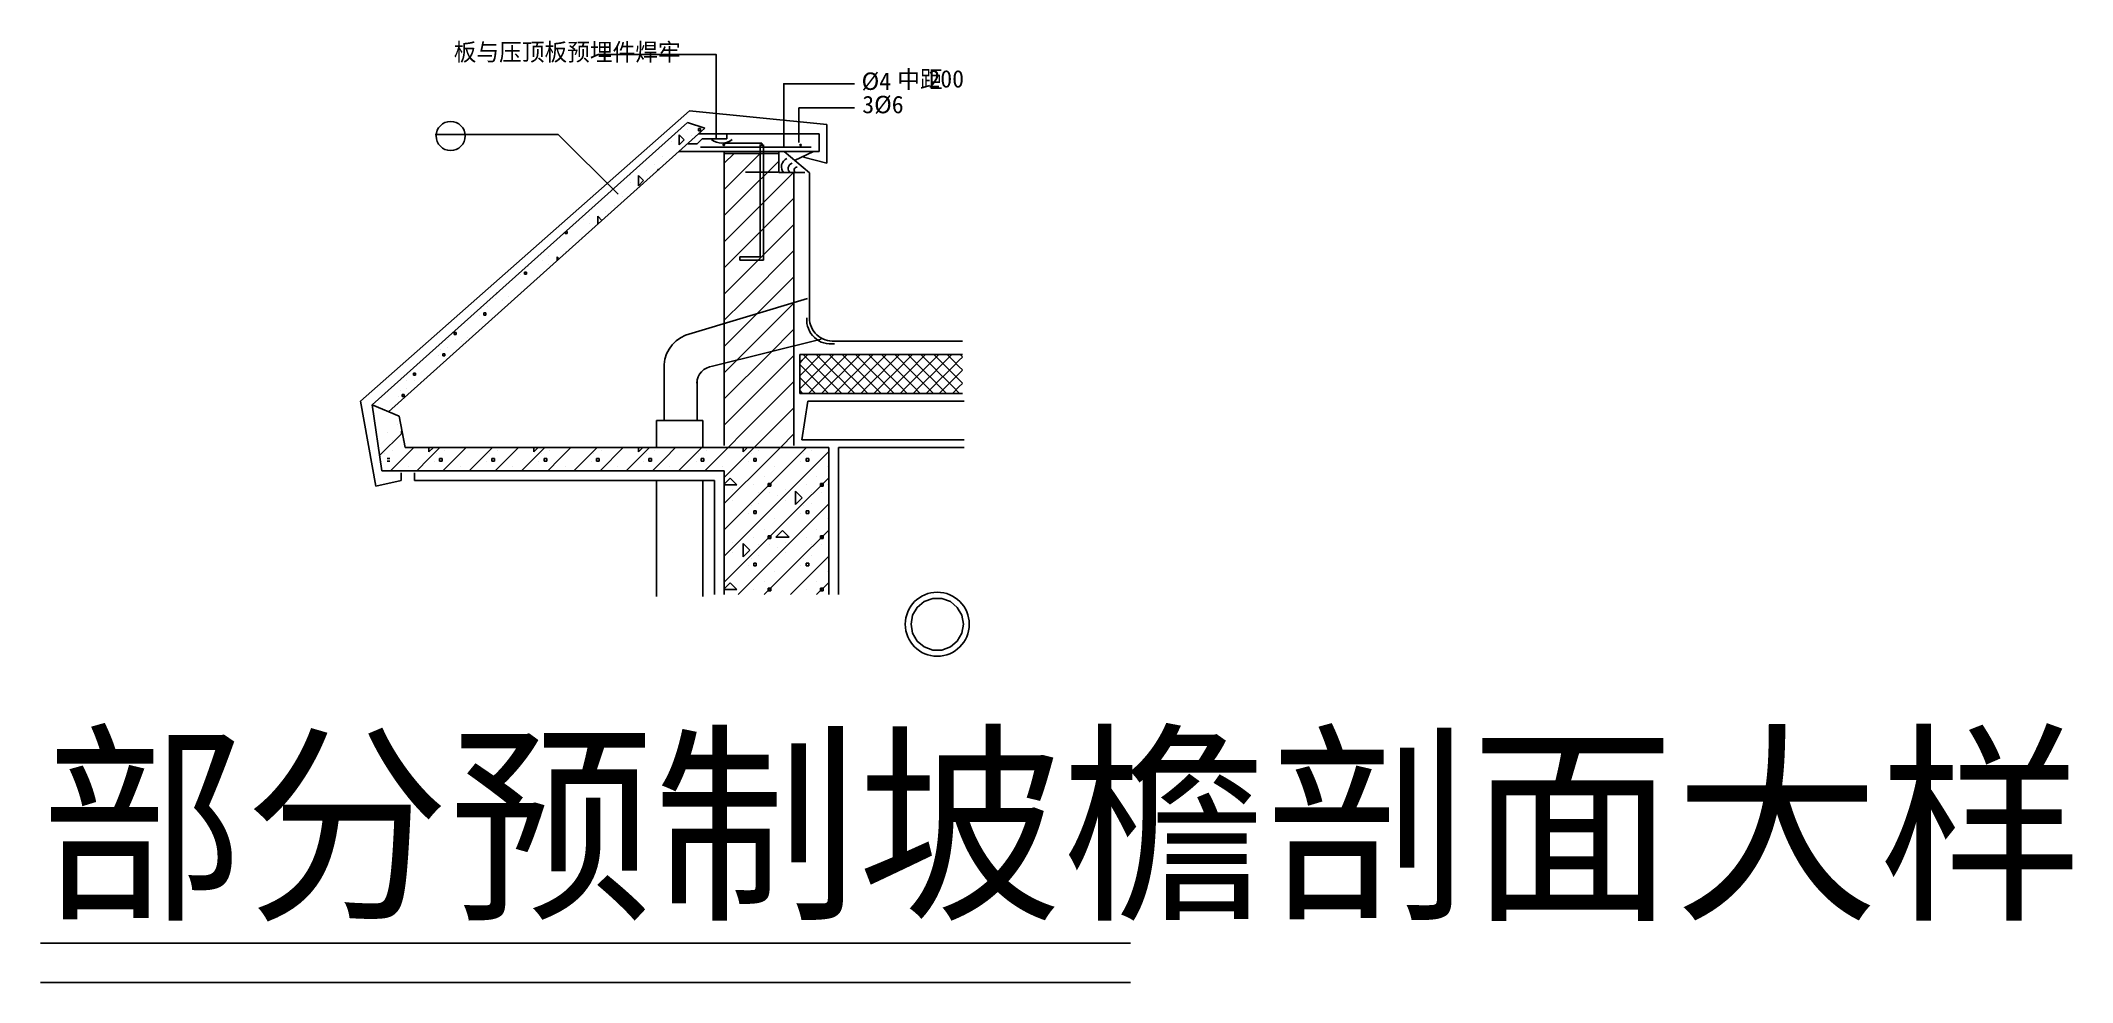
# Model space of a CAD drawing. Header units: metres. Extents: x 9644 to 16627, y 7068 to 10304.
import ezdxf

# ---------------------------------------------------------------- set-up
doc = ezdxf.new("R2010")
doc.units = ezdxf.units.M
doc.layers.add('PUB_DIM', color=3, linetype='Continuous')
doc.layers.add('PUB_TEXT', color=7, linetype='Continuous')

# ---------------------------------------------------------------- blocks, each defined once
blk = doc.blocks.new('M_N10')
for p, q in [((-1256.54, 664.98), (-125.73, 1662.44)), ((-125.73, 1662.44), (346.54, 1615.89)), ((346.54, 1615.89), (346.54, 1482.9)), ((-131.59, 1549.51), (-98.77, 1549.51)), ((-98.77, 1549.51), (-82.36, 1565.92)), ((319.93, 1582.8), (-94.61, 1582.8)), ((-88.25, 1536.96), (292.6, 1536.96)), ((-82.36, 1565.92), (3.32, 1565.92)), ((123.5, 1550.67), (-7.51, 1550.67)), ((3.32, 1565.92), (3.32, 1582.34)), ((117.29, 1160.85), (117.29, 1546.97)), ((128.6, 1545.09), (128.6, 1149.55)), ((319.93, 1582.8), (319.93, 1522.8)), ((319.93, 1522.8), (-161.57, 1522.8)), ((-6.03, 1516.3), (181.07, 1516.3)), ((181.07, 1522.8), (181.07, 1450.69)), ((200.2, 1522.8), (286.68, 1449.65)), ((300.3, 1522.47), (235.8, 1491.61)), ((346.54, 1482.9), (266.72, 1502.85)), ((67.32, 1451.45), (179.46, 1451.45)), ((232.15, 1450.69), (271.3, 1450.69)), ((286.68, 1449.65), (286.68, 950.92)), ((47.6, 1160.85), (117.29, 1160.85)), ((47.6, 1149.55), (47.6, 1160.85)), ((128.6, 1149.55), (47.6, 1149.55)), ((279.89, 1017.34), (-139.07, 890.99)), ((326.44, 877.69), (-45.97, 784.59)), ((373.15, 871.12), (812.17, 871.12)), ((-212.22, 598.39), (-212.22, 771.29)), ((253.42, 824.57), (812.17, 824.57)), ((253.42, 691.58), (253.42, 824.57)), ((253.42, 691.58), (253.42, 824.57)), ((-99.17, 598.39), (-99.17, 734.23)), ((-1203.32, 372.39), (-1256.54, 664.98)), ((812.17, 691.58), (253.42, 691.58)), ((-238.82, 598.39), (-238.82, 505.29)), ((-79.22, 598.39), (-238.82, 598.39)), ((-79.22, 505.29), (-79.22, 598.39)), ((-6.03, 505.46), (240.02, 505.46)), ((386.45, 505.38), (386.45, 0)), ((386.45, 505.38), (818.82, 505.38)), ((-1116.85, 392.34), (-1203.32, 372.39)), ((-1116.85, 418.94), (-1116.85, 392.34)), ((-1070.29, 392.34), (-1070.29, 418.94)), ((-39.26, 392.34), (-1070.29, 392.34)), ((-238.82, 392.34), (-238.82, -6.77)), ((-79.22, 392.34), (-79.22, -6.77)), ((-39.26, 0), (-39.26, 392.34))]:
    blk.add_line(p, q)
at = {"color": 0}
for p, q in [((-188.87, 1555.67), (-188.87, 1555.67)), ((-160.87, 1580.17), (-143.3, 1562.6)), ((-160.87, 1545.17), (-160.87, 1580.17)), ((-160.87, 1545.17), (-143.3, 1562.74)), ((-132.87, 1597.67), (-132.87, 1597.67)), ((-118.87, 1576.67), (-118.87, 1576.67)), ((-94.37, 1601.17), (-87.37, 1601.17)), ((-94.37, 1594.17), (-94.37, 1601.17)), ((-94.37, 1594.17), (-87.37, 1594.17)), ((-87.37, 1594.17), (-87.37, 1601.17)), ((-244.87, 1478.67), (-244.87, 1478.67)), ((-216.87, 1506.67), (-216.87, 1506.67)), ((-6, 1392.54), (117.75, 1516.3)), ((-6, 1482.54), (27.75, 1516.3)), ((59.13, 1367.67), (181.07, 1489.62)), ((-328.87, 1443.67), (-328.87, 1443.67)), ((-328.87, 1415.67), (-328.87, 1415.67)), ((-300.87, 1440.17), (-283.3, 1422.6)), ((-300.87, 1405.17), (-300.87, 1440.17)), ((-300.87, 1405.17), (-283.3, 1422.74)), ((-272.87, 1457.67), (-272.87, 1457.67)), ((-258.87, 1436.67), (-258.87, 1436.67)), ((-234.37, 1461.17), (-230.35, 1461.17)), ((-234.37, 1457.56), (-234.37, 1461.17)), ((59.13, 1277.67), (232.15, 1450.69)), ((-384.87, 1338.67), (-384.87, 1338.67)), ((-356.87, 1366.67), (-356.87, 1366.67)), ((-6, 1302.54), (59.13, 1367.67)), ((59.13, 1367.67), (59.13, 1367.67)), ((59.13, 1187.67), (233.46, 1362)), ((-489.87, 1289.67), (-489.87, 1289.67)), ((-468.87, 1303.67), (-468.87, 1303.67)), ((-468.87, 1275.67), (-468.87, 1275.67)), ((-440.87, 1300.17), (-426.29, 1285.59)), ((-440.87, 1272.52), (-440.87, 1300.17)), ((-412.87, 1317.67), (-412.87, 1317.67)), ((-6, 1212.54), (59.13, 1277.67)), ((59.13, 1277.67), (59.13, 1277.67)), ((149.13, 1187.67), (233.46, 1272)), ((-552.87, 1240.67), (-552.87, 1246.02)), ((-552.87, 1240.67), (-545.87, 1240.67)), ((-551.04, 1247.67), (-545.87, 1247.67)), ((-545.87, 1240.67), (-545.87, 1247.67)), ((-524.87, 1198.67), (-524.87, 1198.67)), ((-496.87, 1226.67), (-496.87, 1226.67)), ((-6, 1032.54), (149.13, 1187.67)), ((-6, 1122.54), (59.13, 1187.67)), ((59.13, 1187.67), (59.13, 1187.67)), ((149.13, 1187.67), (149.13, 1187.67)), ((-678.87, 1128.67), (-678.87, 1128.67)), ((-650.87, 1156.67), (-650.87, 1156.67)), ((-629.87, 1149.67), (-629.87, 1149.67)), ((-608.87, 1163.67), (-608.87, 1163.67)), ((-608.87, 1135.67), (-608.87, 1135.67)), ((-580.87, 1160.17), (-573.97, 1153.26)), ((-580.87, 1147.07), (-580.87, 1160.17)), ((-552.87, 1177.67), (-552.87, 1177.67)), ((59.13, 1007.67), (233.46, 1182)), ((-706.87, 1100.67), (-706.87, 1100.67)), ((-692.87, 1100.67), (-692.87, 1107.67)), ((-692.87, 1107.67), (-685.87, 1107.67)), ((-692.87, 1100.67), (-685.87, 1100.67)), ((-685.87, 1100.67), (-685.87, 1107.67)), ((59.13, 917.67), (233.46, 1092)), ((-839.87, 981.67), (-839.87, 981.67)), ((-818.87, 988.67), (-818.87, 988.67)), ((-790.87, 1016.67), (-790.87, 1016.67)), ((-789.47, 1034.17), (-787.37, 1034.17)), ((-787.37, 1034.17), (-787.37, 1036.05)), ((-769.87, 1009.67), (-769.87, 1009.67)), ((-748.87, 1023.67), (-748.87, 1023.67)), ((-6, 942.54), (59.13, 1007.67)), ((59.13, 1007.67), (59.13, 1007.67)), ((59.13, 827.67), (233.46, 1002)), ((-846.87, 960.67), (-846.87, 960.67)), ((-832.87, 960.67), (-832.87, 967.67)), ((-832.87, 967.67), (-825.87, 967.67)), ((-832.87, 960.67), (-825.87, 960.67)), ((-825.87, 960.67), (-825.87, 967.67)), ((-6, 852.54), (59.13, 917.67)), ((59.13, 917.67), (59.13, 917.67)), ((149.13, 827.67), (233.46, 912)), ((-979.87, 841.67), (-979.87, 841.67)), ((-958.87, 876.67), (-958.87, 876.67)), ((-958.87, 848.67), (-958.87, 848.67)), ((-934.37, 901.17), (-927.37, 901.17)), ((-934.37, 894.17), (-934.37, 901.17)), ((-934.37, 894.17), (-927.37, 894.17)), ((-930.87, 876.67), (-930.87, 876.67)), ((-927.37, 894.17), (-927.37, 901.17)), ((-909.87, 869.67), (-909.87, 869.67)), ((-888.87, 883.67), (-888.87, 883.67)), ((-986.87, 820.67), (-986.87, 820.67)), ((-972.87, 827.67), (-965.87, 827.67)), ((-972.87, 820.67), (-972.87, 827.67)), ((-972.87, 820.67), (-965.87, 820.67)), ((-965.87, 820.67), (-965.87, 827.67)), ((-6, 672.54), (149.13, 827.67)), ((-6, 762.54), (59.13, 827.67)), ((59.13, 827.67), (59.13, 827.67)), ((59.13, 647.67), (233.46, 822)), ((149.13, 827.67), (149.13, 827.67)), ((253.42, 796.97), (261.61, 805.16)), ((261.61, 782.66), (253.42, 790.86)), ((261.61, 805.16), (281.02, 824.57)), ((261.61, 805.16), (261.61, 805.16)), ((261.61, 782.66), (261.61, 782.66)), ((284.11, 760.16), (261.61, 782.66)), ((261.61, 760.16), (284.11, 782.66)), ((284.11, 805.16), (264.7, 824.57)), ((284.11, 805.16), (284.11, 805.16)), ((306.61, 782.66), (284.11, 805.16)), ((284.11, 782.66), (306.61, 805.16)), ((284.11, 782.66), (284.11, 782.66)), ((306.61, 805.16), (326.02, 824.57)), ((306.61, 805.16), (306.61, 805.16)), ((306.61, 782.66), (306.61, 782.66)), ((329.11, 760.16), (306.61, 782.66)), ((306.61, 760.16), (329.11, 782.66)), ((329.11, 805.16), (309.7, 824.57)), ((329.11, 805.16), (329.11, 805.16)), ((351.61, 782.66), (329.11, 805.16)), ((329.11, 782.66), (351.61, 805.16)), ((329.11, 782.66), (329.11, 782.66)), ((351.61, 805.16), (371.02, 824.57)), ((351.61, 805.16), (351.61, 805.16)), ((351.61, 782.66), (351.61, 782.66)), ((374.11, 760.16), (351.61, 782.66)), ((351.61, 760.16), (374.11, 782.66)), ((374.11, 805.16), (354.7, 824.57)), ((396.61, 782.66), (374.11, 805.16)), ((374.11, 782.66), (396.61, 805.16)), ((374.11, 805.16), (374.11, 805.16)), ((374.11, 782.66), (374.11, 782.66)), ((396.61, 805.16), (416.02, 824.57)), ((396.61, 805.16), (396.61, 805.16)), ((396.61, 782.66), (396.61, 782.66)), ((419.11, 760.16), (396.61, 782.66)), ((396.61, 760.16), (419.11, 782.66)), ((419.11, 805.16), (399.7, 824.57)), ((419.11, 805.16), (419.11, 805.16)), ((441.61, 782.66), (419.11, 805.16)), ((419.11, 782.66), (441.61, 805.16)), ((419.11, 782.66), (419.11, 782.66)), ((441.61, 805.16), (461.02, 824.57)), ((441.61, 805.16), (441.61, 805.16)), ((441.61, 782.66), (441.61, 782.66)), ((464.11, 760.16), (441.61, 782.66)), ((441.61, 760.16), (464.11, 782.66)), ((464.11, 805.16), (444.7, 824.57)), ((464.11, 805.16), (464.11, 805.16)), ((486.61, 782.66), (464.11, 805.16)), ((464.11, 782.66), (486.61, 805.16)), ((464.11, 782.66), (464.11, 782.66)), ((486.61, 805.16), (506.02, 824.57)), ((486.61, 805.16), (486.61, 805.16)), ((486.61, 782.66), (486.61, 782.66)), ((509.11, 760.16), (486.61, 782.66)), ((486.61, 760.16), (509.11, 782.66)), ((509.11, 805.16), (489.7, 824.57)), ((509.11, 805.16), (509.11, 805.16)), ((531.61, 782.66), (509.11, 805.16)), ((509.11, 782.66), (531.61, 805.16)), ((509.11, 782.66), (509.11, 782.66)), ((531.61, 805.16), (551.02, 824.57)), ((531.61, 805.16), (531.61, 805.16)), ((531.61, 782.66), (531.61, 782.66)), ((554.11, 760.16), (531.61, 782.66)), ((531.61, 760.16), (554.11, 782.66)), ((554.11, 805.16), (534.7, 824.57)), ((554.11, 805.16), (554.11, 805.16)), ((576.61, 782.66), (554.11, 805.16)), ((554.11, 782.66), (576.61, 805.16)), ((554.11, 782.66), (554.11, 782.66)), ((576.61, 805.16), (596.02, 824.57)), ((576.61, 805.16), (576.61, 805.16)), ((599.11, 760.16), (576.61, 782.66)), ((576.61, 760.16), (599.11, 782.66)), ((576.61, 782.66), (576.61, 782.66)), ((599.11, 805.16), (579.7, 824.57)), ((599.11, 805.16), (599.11, 805.16)), ((621.61, 782.66), (599.11, 805.16)), ((599.11, 782.66), (621.61, 805.16)), ((599.11, 782.66), (599.11, 782.66)), ((621.61, 805.16), (641.02, 824.57)), ((621.61, 805.16), (621.61, 805.16)), ((621.61, 782.66), (621.61, 782.66)), ((644.11, 760.16), (621.61, 782.66)), ((621.61, 760.16), (644.11, 782.66)), ((644.11, 805.16), (624.7, 824.57)), ((644.11, 805.16), (644.11, 805.16)), ((666.61, 782.66), (644.11, 805.16)), ((644.11, 782.66), (666.61, 805.16)), ((644.11, 782.66), (644.11, 782.66)), ((666.61, 805.16), (686.02, 824.57)), ((666.61, 805.16), (666.61, 805.16)), ((666.61, 782.66), (666.61, 782.66)), ((689.11, 760.16), (666.61, 782.66)), ((666.61, 760.16), (689.11, 782.66)), ((689.11, 805.16), (669.7, 824.57)), ((689.11, 805.16), (689.11, 805.16)), ((711.61, 782.66), (689.11, 805.16)), ((689.11, 782.66), (711.61, 805.16)), ((689.11, 782.66), (689.11, 782.66)), ((711.61, 805.16), (731.02, 824.57)), ((711.61, 805.16), (711.61, 805.16)), ((711.61, 782.66), (711.61, 782.66)), ((734.11, 760.16), (711.61, 782.66)), ((711.61, 760.16), (734.11, 782.66)), ((734.11, 805.16), (714.7, 824.57)), ((734.11, 805.16), (734.11, 805.16)), ((756.61, 782.66), (734.11, 805.16)), ((734.11, 782.66), (756.61, 805.16)), ((734.11, 782.66), (734.11, 782.66)), ((756.61, 805.16), (776.02, 824.57)), ((756.61, 805.16), (756.61, 805.16)), ((779.11, 760.16), (756.61, 782.66)), ((756.61, 760.16), (779.11, 782.66)), ((756.61, 782.66), (756.61, 782.66)), ((779.11, 805.16), (759.7, 824.57)), ((779.11, 805.16), (779.11, 805.16)), ((801.61, 782.66), (779.11, 805.16)), ((779.11, 782.66), (801.61, 805.16)), ((779.11, 782.66), (779.11, 782.66)), ((801.61, 805.16), (812.17, 815.71)), ((801.61, 805.16), (801.61, 805.16)), ((801.61, 782.66), (801.61, 782.66)), ((812.17, 772.11), (801.61, 782.66)), ((801.61, 760.16), (812.17, 770.71)), ((812.17, 817.11), (804.7, 824.57)), ((-1119.87, 701.67), (-1119.87, 701.67)), ((-1098.87, 736.67), (-1098.87, 736.67)), ((-1098.87, 708.67), (-1098.87, 708.67)), ((-1074.37, 761.17), (-1067.37, 761.17)), ((-1074.37, 754.17), (-1074.37, 761.17)), ((-1074.37, 754.17), (-1067.37, 754.17)), ((-1070.87, 736.67), (-1070.87, 736.67)), ((-1067.37, 754.17), (-1067.37, 761.17)), ((-1049.87, 729.67), (-1049.87, 729.67)), ((59.13, 557.67), (233.46, 732)), ((253.42, 751.97), (261.61, 760.16)), ((261.61, 737.66), (253.42, 745.86)), ((253.42, 706.97), (261.61, 715.16)), ((261.61, 692.66), (253.42, 700.86)), ((261.61, 760.16), (261.61, 760.16)), ((261.61, 737.66), (261.61, 737.66)), ((284.11, 715.16), (261.61, 737.66)), ((261.61, 715.16), (284.11, 737.66)), ((261.61, 715.16), (261.61, 715.16)), ((306.61, 737.66), (284.11, 760.16)), ((284.11, 737.66), (306.61, 760.16)), ((284.11, 760.16), (284.11, 760.16)), ((284.11, 737.66), (284.11, 737.66)), ((284.11, 715.16), (284.11, 715.16)), ((306.61, 692.66), (284.11, 715.16)), ((284.11, 692.66), (306.61, 715.16)), ((306.61, 760.16), (306.61, 760.16)), ((306.61, 737.66), (306.61, 737.66)), ((329.11, 715.16), (306.61, 737.66)), ((306.61, 715.16), (329.11, 737.66)), ((306.61, 715.16), (306.61, 715.16)), ((351.61, 737.66), (329.11, 760.16)), ((329.11, 737.66), (351.61, 760.16)), ((329.11, 760.16), (329.11, 760.16)), ((329.11, 737.66), (329.11, 737.66)), ((329.11, 715.16), (329.11, 715.16)), ((351.61, 692.66), (329.11, 715.16)), ((329.11, 692.66), (351.61, 715.16)), ((351.61, 760.16), (351.61, 760.16)), ((351.61, 737.66), (351.61, 737.66)), ((374.11, 715.16), (351.61, 737.66)), ((351.61, 715.16), (374.11, 737.66)), ((351.61, 715.16), (351.61, 715.16)), ((396.61, 737.66), (374.11, 760.16)), ((374.11, 737.66), (396.61, 760.16)), ((374.11, 760.16), (374.11, 760.16)), ((374.11, 737.66), (374.11, 737.66)), ((396.61, 692.66), (374.11, 715.16)), ((374.11, 692.66), (396.61, 715.16)), ((374.11, 715.16), (374.11, 715.16)), ((396.61, 760.16), (396.61, 760.16)), ((396.61, 737.66), (396.61, 737.66)), ((419.11, 715.16), (396.61, 737.66)), ((396.61, 715.16), (419.11, 737.66)), ((396.61, 715.16), (396.61, 715.16)), ((441.61, 737.66), (419.11, 760.16)), ((419.11, 737.66), (441.61, 760.16)), ((419.11, 760.16), (419.11, 760.16)), ((419.11, 737.66), (419.11, 737.66)), ((419.11, 715.16), (419.11, 715.16)), ((441.61, 692.66), (419.11, 715.16)), ((419.11, 692.66), (441.61, 715.16)), ((441.61, 760.16), (441.61, 760.16)), ((441.61, 737.66), (441.61, 737.66)), ((464.11, 715.16), (441.61, 737.66)), ((441.61, 715.16), (464.11, 737.66)), ((441.61, 715.16), (441.61, 715.16)), ((486.61, 737.66), (464.11, 760.16)), ((464.11, 737.66), (486.61, 760.16)), ((464.11, 760.16), (464.11, 760.16)), ((464.11, 737.66), (464.11, 737.66)), ((464.11, 715.16), (464.11, 715.16)), ((486.61, 692.66), (464.11, 715.16)), ((464.11, 692.66), (486.61, 715.16)), ((486.61, 760.16), (486.61, 760.16)), ((486.61, 737.66), (486.61, 737.66)), ((509.11, 715.16), (486.61, 737.66)), ((486.61, 715.16), (509.11, 737.66)), ((486.61, 715.16), (486.61, 715.16)), ((531.61, 737.66), (509.11, 760.16)), ((509.11, 737.66), (531.61, 760.16)), ((509.11, 760.16), (509.11, 760.16)), ((509.11, 737.66), (509.11, 737.66)), ((509.11, 715.16), (509.11, 715.16)), ((531.61, 692.66), (509.11, 715.16)), ((509.11, 692.66), (531.61, 715.16)), ((531.61, 760.16), (531.61, 760.16)), ((531.61, 737.66), (531.61, 737.66)), ((554.11, 715.16), (531.61, 737.66)), ((531.61, 715.16), (554.11, 737.66)), ((531.61, 715.16), (531.61, 715.16)), ((576.61, 737.66), (554.11, 760.16)), ((554.11, 737.66), (576.61, 760.16)), ((554.11, 760.16), (554.11, 760.16)), ((554.11, 737.66), (554.11, 737.66)), ((554.11, 715.16), (554.11, 715.16)), ((576.61, 692.66), (554.11, 715.16)), ((554.11, 692.66), (576.61, 715.16)), ((576.61, 760.16), (576.61, 760.16)), ((599.11, 715.16), (576.61, 737.66)), ((576.61, 715.16), (599.11, 737.66)), ((576.61, 737.66), (576.61, 737.66)), ((576.61, 715.16), (576.61, 715.16)), ((621.61, 737.66), (599.11, 760.16)), ((599.11, 737.66), (621.61, 760.16)), ((599.11, 760.16), (599.11, 760.16)), ((599.11, 737.66), (599.11, 737.66)), ((599.11, 715.16), (599.11, 715.16)), ((621.61, 692.66), (599.11, 715.16)), ((599.11, 692.66), (621.61, 715.16)), ((621.61, 760.16), (621.61, 760.16)), ((621.61, 737.66), (621.61, 737.66)), ((644.11, 715.16), (621.61, 737.66)), ((621.61, 715.16), (644.11, 737.66)), ((621.61, 715.16), (621.61, 715.16)), ((666.61, 737.66), (644.11, 760.16)), ((644.11, 737.66), (666.61, 760.16)), ((644.11, 760.16), (644.11, 760.16)), ((644.11, 737.66), (644.11, 737.66)), ((644.11, 715.16), (644.11, 715.16)), ((666.61, 692.66), (644.11, 715.16)), ((644.11, 692.66), (666.61, 715.16)), ((666.61, 760.16), (666.61, 760.16)), ((666.61, 737.66), (666.61, 737.66)), ((689.11, 715.16), (666.61, 737.66)), ((666.61, 715.16), (689.11, 737.66)), ((666.61, 715.16), (666.61, 715.16)), ((711.61, 737.66), (689.11, 760.16)), ((689.11, 737.66), (711.61, 760.16)), ((689.11, 760.16), (689.11, 760.16)), ((689.11, 737.66), (689.11, 737.66)), ((689.11, 715.16), (689.11, 715.16)), ((711.61, 692.66), (689.11, 715.16)), ((689.11, 692.66), (711.61, 715.16)), ((711.61, 760.16), (711.61, 760.16)), ((711.61, 737.66), (711.61, 737.66)), ((734.11, 715.16), (711.61, 737.66)), ((711.61, 715.16), (734.11, 737.66)), ((711.61, 715.16), (711.61, 715.16)), ((756.61, 737.66), (734.11, 760.16)), ((734.11, 737.66), (756.61, 760.16)), ((734.11, 760.16), (734.11, 760.16)), ((734.11, 737.66), (734.11, 737.66)), ((734.11, 715.16), (734.11, 715.16)), ((756.61, 692.66), (734.11, 715.16)), ((734.11, 692.66), (756.61, 715.16)), ((756.61, 760.16), (756.61, 760.16)), ((779.11, 715.16), (756.61, 737.66)), ((756.61, 715.16), (779.11, 737.66)), ((756.61, 737.66), (756.61, 737.66)), ((756.61, 715.16), (756.61, 715.16)), ((801.61, 737.66), (779.11, 760.16)), ((779.11, 737.66), (801.61, 760.16)), ((779.11, 760.16), (779.11, 760.16)), ((779.11, 737.66), (779.11, 737.66)), ((779.11, 715.16), (779.11, 715.16)), ((801.61, 692.66), (779.11, 715.16)), ((779.11, 692.66), (801.61, 715.16)), ((801.61, 760.16), (801.61, 760.16)), ((801.61, 737.66), (801.61, 737.66)), ((812.17, 727.11), (801.61, 737.66)), ((801.61, 715.16), (812.17, 725.72)), ((801.61, 715.16), (801.61, 715.16)), ((-1196.87, 666.67), (-1196.87, 666.67)), ((-1126.87, 680.67), (-1126.87, 680.67)), ((-1112.87, 680.67), (-1112.87, 687.67)), ((-1112.87, 687.67), (-1105.87, 687.67)), ((-1112.87, 680.67), (-1105.87, 680.67)), ((-1105.87, 680.67), (-1105.87, 687.67)), ((-6, 582.54), (59.13, 647.67)), ((59.13, 647.67), (59.13, 647.67)), ((96.92, 505.46), (233.46, 642)), ((261.61, 692.66), (261.61, 692.66)), ((262.7, 691.58), (261.61, 692.66)), ((283.03, 691.58), (284.11, 692.66)), ((284.11, 692.66), (284.11, 692.66)), ((306.61, 692.66), (306.61, 692.66)), ((307.7, 691.58), (306.61, 692.66)), ((328.03, 691.58), (329.11, 692.66)), ((329.11, 692.66), (329.11, 692.66)), ((351.61, 692.66), (351.61, 692.66)), ((352.7, 691.58), (351.61, 692.66)), ((373.03, 691.58), (374.11, 692.66)), ((374.11, 692.66), (374.11, 692.66)), ((396.61, 692.66), (396.61, 692.66)), ((397.7, 691.58), (396.61, 692.66)), ((418.03, 691.58), (419.11, 692.66)), ((419.11, 692.66), (419.11, 692.66)), ((441.61, 692.66), (441.61, 692.66)), ((442.7, 691.58), (441.61, 692.66)), ((463.03, 691.58), (464.11, 692.66)), ((464.11, 692.66), (464.11, 692.66)), ((486.61, 692.66), (486.61, 692.66)), ((487.7, 691.58), (486.61, 692.66)), ((508.03, 691.58), (509.11, 692.66)), ((509.11, 692.66), (509.11, 692.66)), ((531.61, 692.66), (531.61, 692.66)), ((532.69, 691.58), (531.61, 692.66)), ((553.03, 691.58), (554.11, 692.66)), ((554.11, 692.66), (554.11, 692.66)), ((576.61, 692.66), (576.61, 692.66)), ((577.69, 691.58), (576.61, 692.66)), ((598.03, 691.58), (599.11, 692.66)), ((599.11, 692.66), (599.11, 692.66)), ((621.61, 692.66), (621.61, 692.66)), ((622.69, 691.58), (621.61, 692.66)), ((643.03, 691.58), (644.11, 692.66)), ((644.11, 692.66), (644.11, 692.66)), ((666.61, 692.66), (666.61, 692.66)), ((667.69, 691.58), (666.61, 692.66)), ((688.03, 691.58), (689.11, 692.66)), ((689.11, 692.66), (689.11, 692.66)), ((711.61, 692.66), (711.61, 692.66)), ((712.69, 691.58), (711.61, 692.66)), ((733.03, 691.58), (734.11, 692.66)), ((734.11, 692.66), (734.11, 692.66)), ((756.61, 692.66), (756.61, 692.66)), ((757.69, 691.58), (756.61, 692.66)), ((778.03, 691.58), (779.11, 692.66)), ((779.11, 692.66), (779.11, 692.66)), ((801.61, 692.66), (801.61, 692.66)), ((802.69, 691.58), (801.61, 692.66)), ((-1128.87, 584.67), (-1128.87, 584.67)), ((-1115.37, 562.17), (-1113.58, 562.17)), ((-1115.37, 553.17), (-1115.37, 562.17)), ((-1191.01, 477.53), (-1112.38, 556.17)), ((-1164.87, 557.67), (-1164.87, 557.67)), ((-1152.96, 425.59), (-1073.16, 505.38)), ((-1146.87, 530.67), (-1146.87, 530.67)), ((-1146.87, 494.67), (-1146.87, 494.67)), ((-1115.37, 553.17), (-1111.78, 553.17)), ((-1110.87, 530.67), (-1110.87, 530.67)), ((-1056.87, 503.67), (-1056.87, 503.67)), ((-1020.87, 490.17), (-1005.66, 505.38)), ((-1020.87, 490.17), (-1020.87, 505.38)), ((-1020.87, 467.67), (-983.16, 505.38)), ((-966.87, 494.67), (-966.87, 494.67)), ((-930.87, 467.67), (-893.16, 505.38)), ((-876.87, 503.67), (-876.87, 503.67)), ((-840.87, 467.67), (-803.16, 505.38)), ((-792.96, 425.59), (-713.16, 505.38)), ((-786.87, 494.67), (-786.87, 494.67)), ((-696.87, 503.67), (-696.87, 503.67)), ((-660.87, 490.17), (-645.66, 505.38)), ((-660.87, 490.17), (-660.87, 505.38)), ((-660.87, 467.67), (-623.16, 505.38)), ((-606.87, 494.67), (-606.87, 494.67)), ((-570.87, 467.67), (-533.16, 505.38)), ((-516.87, 503.67), (-516.87, 503.67)), ((-480.87, 467.67), (-443.16, 505.38)), ((-432.96, 425.59), (-353.16, 505.38)), ((-426.87, 494.67), (-426.87, 494.67)), ((-336.87, 503.67), (-336.87, 503.67)), ((-300.87, 490.17), (-285.66, 505.38)), ((-300.87, 490.17), (-300.87, 505.38)), ((-300.87, 467.67), (-263.16, 505.38)), ((-246.87, 494.67), (-246.87, 494.67)), ((-210.87, 467.67), (-173.16, 505.38)), ((-156.87, 503.67), (-156.87, 503.67)), ((-120.87, 467.67), (-83.16, 505.38)), ((-72.96, 425.59), (6.84, 505.38)), ((-66.87, 494.67), (-66.87, 494.67)), ((6.92, 505.46), (59.13, 557.67)), ((23.13, 503.67), (23.13, 503.67)), ((59.13, 557.67), (59.13, 557.67)), ((59.13, 490.17), (74.34, 505.38)), ((59.13, 490.17), (59.13, 505.38)), ((59.13, 467.67), (96.84, 505.38)), ((113.13, 494.67), (113.13, 494.67)), ((149.13, 467.67), (186.84, 505.38)), ((186.92, 505.46), (233.46, 552)), ((203.13, 503.67), (203.13, 503.67)), ((239.13, 467.67), (276.84, 505.38)), ((239.13, 377.67), (353.19, 491.74)), ((293.13, 494.67), (293.13, 494.67)), ((-1182.87, 458.67), (-1182.87, 458.67)), ((-1173.87, 485.67), (-1173.87, 485.67)), ((-1164.87, 467.67), (-1155.87, 467.67)), ((-1164.87, 458.67), (-1155.87, 458.67)), ((-1092.87, 440.67), (-1092.87, 440.67)), ((-1062.96, 425.59), (-1020.87, 467.67)), ((-1020.87, 467.67), (-1020.87, 467.67)), ((-1002.87, 458.67), (-1002.87, 458.67)), ((-993.87, 485.67), (-993.87, 485.67)), ((-984.87, 458.67), (-984.87, 467.67)), ((-984.87, 467.67), (-975.87, 467.67)), ((-984.87, 458.67), (-975.87, 458.67)), ((-975.87, 458.67), (-975.87, 467.67)), ((-972.96, 425.59), (-930.87, 467.67)), ((-930.87, 467.67), (-930.87, 467.67)), ((-912.87, 440.67), (-912.87, 440.67)), ((-882.96, 425.59), (-840.87, 467.67)), ((-840.87, 467.67), (-840.87, 467.67)), ((-822.87, 458.67), (-822.87, 458.67)), ((-813.87, 485.67), (-813.87, 485.67)), ((-804.87, 458.67), (-804.87, 467.67)), ((-804.87, 467.67), (-795.87, 467.67)), ((-804.87, 458.67), (-795.87, 458.67)), ((-795.87, 458.67), (-795.87, 467.67)), ((-732.87, 440.67), (-732.87, 440.67)), ((-702.96, 425.59), (-660.87, 467.67)), ((-660.87, 467.67), (-660.87, 467.67)), ((-642.87, 458.67), (-642.87, 458.67)), ((-633.87, 485.67), (-633.87, 485.67)), ((-624.87, 458.67), (-624.87, 467.67)), ((-624.87, 467.67), (-615.87, 467.67)), ((-624.87, 458.67), (-615.87, 458.67)), ((-615.87, 458.67), (-615.87, 467.67)), ((-612.96, 425.59), (-570.87, 467.67)), ((-570.87, 467.67), (-570.87, 467.67)), ((-552.87, 440.67), (-552.87, 440.67)), ((-522.96, 425.59), (-480.87, 467.67)), ((-480.87, 467.67), (-480.87, 467.67)), ((-462.87, 458.67), (-462.87, 458.67)), ((-453.87, 485.67), (-453.87, 485.67)), ((-444.87, 458.67), (-444.87, 467.67)), ((-444.87, 467.67), (-435.87, 467.67)), ((-444.87, 458.67), (-435.87, 458.67)), ((-435.87, 458.67), (-435.87, 467.67)), ((-372.87, 440.67), (-372.87, 440.67)), ((-342.96, 425.59), (-300.87, 467.67)), ((-300.87, 467.67), (-300.87, 467.67)), ((-282.87, 458.67), (-282.87, 458.67)), ((-273.87, 485.67), (-273.87, 485.67)), ((-264.87, 458.67), (-264.87, 467.67)), ((-264.87, 467.67), (-255.87, 467.67)), ((-264.87, 458.67), (-255.87, 458.67)), ((-255.87, 458.67), (-255.87, 467.67)), ((-252.96, 425.59), (-210.87, 467.67)), ((-210.87, 467.67), (-210.87, 467.67)), ((-192.87, 440.67), (-192.87, 440.67)), ((-162.96, 425.59), (-120.87, 467.67)), ((-120.87, 467.67), (-120.87, 467.67)), ((-102.87, 458.67), (-102.87, 458.67)), ((-93.87, 485.67), (-93.87, 485.67)), ((-84.87, 458.67), (-84.87, 467.67)), ((-84.87, 467.67), (-75.87, 467.67)), ((-84.87, 458.67), (-75.87, 458.67)), ((-75.87, 458.67), (-75.87, 467.67)), ((-12.87, 440.67), (-12.87, 440.67)), ((-6, 312.54), (149.13, 467.67)), ((-6, 402.54), (59.13, 467.67)), ((59.13, 287.67), (239.13, 467.67)), ((59.13, 467.67), (59.13, 467.67)), ((77.13, 458.67), (77.13, 458.67)), ((86.13, 485.67), (86.13, 485.67)), ((95.13, 458.67), (95.13, 467.67)), ((95.13, 467.67), (104.13, 467.67)), ((95.13, 458.67), (104.13, 458.67)), ((104.13, 458.67), (104.13, 467.67)), ((149.13, 467.67), (149.13, 467.67)), ((167.13, 440.67), (167.13, 440.67)), ((239.13, 467.67), (239.13, 467.67)), ((257.13, 458.67), (257.13, 458.67)), ((266.13, 485.67), (266.13, 485.67)), ((275.13, 458.67), (275.13, 467.67)), ((275.13, 467.67), (284.13, 467.67)), ((275.13, 458.67), (284.13, 458.67)), ((284.13, 458.67), (284.13, 467.67)), ((347.13, 440.67), (347.13, 440.67)), ((-6, 380.04), (14.22, 400.26)), ((-6, 377.67), (36.63, 377.67)), ((36.63, 377.67), (14.03, 400.26)), ((23.13, 359.67), (23.13, 359.67)), ((59.13, 197.67), (239.13, 377.67)), ((95.13, 377.67), (95.13, 377.67)), ((113.13, 350.67), (113.13, 350.67)), ((131.13, 404.67), (131.13, 404.67)), ((144.63, 382.17), (153.63, 382.17)), ((144.63, 373.17), (144.63, 382.17)), ((144.63, 373.17), (153.63, 373.17)), ((149.13, 350.67), (149.13, 350.67)), ((153.63, 373.17), (153.63, 382.17)), ((203.13, 359.67), (203.13, 359.67)), ((239.13, 287.67), (353.19, 401.74)), ((239.13, 377.67), (239.13, 377.67)), ((239.13, 355.17), (261.72, 332.58)), ((239.13, 310.17), (239.13, 355.17)), ((275.13, 377.67), (275.13, 377.67)), ((293.13, 350.67), (293.13, 350.67)), ((311.13, 404.67), (311.13, 404.67)), ((324.63, 382.17), (333.63, 382.17)), ((324.63, 373.17), (324.63, 382.17)), ((324.63, 373.17), (333.63, 373.17)), ((329.13, 350.67), (329.13, 350.67)), ((333.63, 373.17), (333.63, 382.17)), ((351.63, 377.67), (353.19, 379.24)), ((351.63, 377.67), (353.19, 377.67)), ((-6, 222.54), (59.13, 287.67)), ((-3.87, 341.67), (-3.87, 341.67)), ((23.13, 323.67), (23.13, 323.67)), ((59.13, 107.67), (239.13, 287.67)), ((59.13, 287.67), (59.13, 287.67)), ((86.13, 305.67), (86.13, 305.67)), ((95.13, 278.67), (95.13, 287.67)), ((95.13, 287.67), (104.13, 287.67)), ((104.13, 278.67), (104.13, 287.67)), ((113.13, 314.67), (113.13, 314.67)), ((149.13, 107.67), (329.13, 287.67)), ((176.13, 341.67), (176.13, 341.67)), ((203.13, 323.67), (203.13, 323.67)), ((239.13, 310.17), (261.72, 332.76)), ((239.13, 287.67), (239.13, 287.67)), ((266.13, 305.67), (266.13, 305.67)), ((275.13, 278.67), (275.13, 287.67)), ((275.13, 287.67), (284.13, 287.67)), ((284.13, 278.67), (284.13, 287.67)), ((293.13, 314.67), (293.13, 314.67)), ((329.13, 287.67), (353.19, 311.74)), ((329.13, 287.67), (329.13, 287.67)), ((77.13, 278.67), (77.13, 278.67)), ((95.13, 278.67), (104.13, 278.67)), ((131.13, 224.67), (131.13, 224.67)), ((167.13, 260.67), (167.13, 260.67)), ((171.63, 197.67), (194.22, 220.26)), ((216.63, 197.67), (194.03, 220.26)), ((239.13, 107.67), (353.19, 221.74)), ((257.13, 278.67), (257.13, 278.67)), ((275.13, 278.67), (284.13, 278.67)), ((311.13, 224.67), (311.13, 224.67)), ((347.13, 260.67), (347.13, 260.67)), ((-6, 132.54), (59.13, 197.67)), ((-3.87, 161.67), (-3.87, 161.67)), ((23.13, 179.67), (23.13, 179.67)), ((23.13, 143.67), (23.13, 143.67)), ((59.13, 197.67), (59.13, 197.67)), ((59.13, 175.17), (81.72, 152.58)), ((59.13, 130.17), (59.13, 175.17)), ((59.13, 130.17), (81.72, 152.76)), ((95.13, 197.67), (95.13, 197.67)), ((113.13, 170.67), (113.13, 170.67)), ((144.63, 202.17), (153.63, 202.17)), ((144.63, 193.17), (144.63, 202.17)), ((144.63, 193.17), (153.63, 193.17)), ((149.13, 170.67), (149.13, 170.67)), ((153.63, 193.17), (153.63, 202.17)), ((171.63, 197.67), (216.63, 197.67)), ((176.13, 161.67), (176.13, 161.67)), ((203.13, 179.67), (203.13, 179.67)), ((203.13, 143.67), (203.13, 143.67)), ((275.13, 197.67), (275.13, 197.67)), ((293.13, 170.67), (293.13, 170.67)), ((324.63, 202.17), (333.63, 202.17)), ((324.63, 193.17), (324.63, 202.17)), ((324.63, 193.17), (333.63, 193.17)), ((329.13, 170.67), (329.13, 170.67)), ((333.63, 193.17), (333.63, 202.17)), ((-6, 42.54), (59.13, 107.67)), ((41.46, 0), (149.13, 107.67)), ((59.13, 107.67), (59.13, 107.67)), ((77.13, 98.67), (77.13, 98.67)), ((86.13, 125.67), (86.13, 125.67)), ((95.13, 98.67), (95.13, 107.67)), ((95.13, 107.67), (104.13, 107.67)), ((95.13, 98.67), (104.13, 98.67)), ((104.13, 98.67), (104.13, 107.67)), ((113.13, 134.67), (113.13, 134.67)), ((131.46, 0), (239.13, 107.67)), ((149.13, 107.67), (149.13, 107.67)), ((167.13, 80.67), (167.13, 80.67)), ((239.13, 17.67), (353.19, 131.74)), ((239.13, 107.67), (239.13, 107.67)), ((257.13, 98.67), (257.13, 98.67)), ((266.13, 125.67), (266.13, 125.67)), ((275.13, 98.67), (275.13, 107.67)), ((275.13, 107.67), (284.13, 107.67)), ((275.13, 98.67), (284.13, 98.67)), ((284.13, 98.67), (284.13, 107.67)), ((293.13, 134.67), (293.13, 134.67)), ((347.13, 80.67), (347.13, 80.67)), ((-6, 20.04), (14.22, 40.26)), ((-6, 17.67), (36.63, 17.67)), ((36.63, 17.67), (14.03, 40.26)), ((95.13, 17.67), (95.13, 17.67)), ((131.13, 44.67), (131.13, 44.67)), ((144.63, 22.17), (153.63, 22.17)), ((144.63, 13.17), (144.63, 22.17)), ((144.63, 13.17), (153.63, 13.17)), ((153.63, 13.17), (153.63, 22.17)), ((221.46, 0), (239.13, 17.67)), ((239.13, 17.67), (239.13, 17.67)), ((275.13, 17.67), (275.13, 17.67)), ((311.13, 44.67), (311.13, 44.67)), ((311.46, 0), (353.19, 41.74)), ((324.63, 22.17), (333.63, 22.17)), ((324.63, 13.17), (324.63, 22.17)), ((324.63, 13.17), (333.63, 13.17)), ((333.63, 13.17), (333.63, 22.17)), ((351.63, 17.67), (353.19, 19.24)), ((351.63, 17.67), (353.19, 17.67))]:
    blk.add_line(p, q, dxfattribs=at)
for points in [[(-1216.63, 651.68), (-132.39, 1622.54)], [(-132.39, 1622.54), (-72.52, 1602.59)], [(-72.52, 1602.59), (-1159.82, 628.29)], [(-6, 512.03), (-6, 1522.8)], [(181.07, 1450.69), (234.29, 1450.69)], [(233.46, 512.03), (233.46, 1450.69)], [(-1216.63, 651.68), (-1123.84, 613.48)], [(-1183.37, 425.59), (-1216.63, 651.68)], [(260.07, 531.98), (281.07, 664.98)], [(818.82, 664.98), (281.07, 664.98)], [(-1102.22, 505.38), (-1123.84, 613.48)], [(-1102.22, 505.38), (353.19, 505.38)], [(260.07, 531.98), (818.82, 531.98)], [(353.19, 505.38), (353.19, 0)], [(-6, 425.59), (-1183.37, 425.59)], [(-6, 0), (-6, 425.59)]]:
    blk.add_lwpolyline(points)
for points in [[(-10.01, 1546.1, 1), (-5.01, 1546.1, 1)], [(-8.76, 1547.63, 1), (-6.26, 1547.63, 1)], [(121, 1546.1, 1), (126, 1546.1, 1)], [(253.54, 1544.58, 1), (258.54, 1544.58, 1)]]:
    blk.add_lwpolyline(points, format="xyb", close=True)
for centre, radius, start, end in [((-14, 1606.39), 55.25, 229.95, 310.05), ((221.45, 1469.9), 31.01, 113.04, 221.92), ((231.51, 1464.49), 17.97, 102.73, 238.35), ((244.91, 1458.71), 10.58, 95.19, 244.21), ((360.29, 944.02), 82.91, 175.23, 278.91), ((366.73, 950.92), 80.05, 180, 274.6), ((-97.25, 783.23), 115.59, 111.21, 185.93), ((-40.74, 725.79), 59.03, 95.08, 179.48)]:
    blk.add_arc(centre, radius, start, end)
at = {"layer": 'PUB_DIM'}
for points in [[(-33.55, 1565.45), (-33.55, 1855.65), (-439.85, 1855.65)], [(198.63, 1539.07), (198.63, 1755.4), (441.35, 1755.4)], [(250.72, 1553.22), (250.72, 1672.64), (441.69, 1672.64)], [(-371.25, 1375.51), (-577.04, 1581.28), (-999.17, 1581.28)]]:
    blk.add_lwpolyline(points, dxfattribs=at)
at = {"layer": 'PUB_DIM', "linetype": 'CONTINUOUS'}
blk.add_lwpolyline([(815.94, -101.77), (810.51, -70.99), (794.89, -43.92), (770.94, -23.83), (741.57, -13.14), (710.31, -13.14), (680.94, -23.83), (657, -43.92), (641.37, -70.99), (635.94, -101.77), (641.37, -132.55), (657, -159.62), (680.94, -179.72), (710.31, -190.41), (741.57, -190.41), (770.94, -179.72), (794.89, -159.62), (810.51, -132.55), (815.94, -101.77)], dxfattribs=at)
at = {"layer": 'PUB_DIM'}
for centre, radius in [((-946.4, 1576), 50), ((725.94, -101.77), 110)]:
    blk.add_circle(centre, radius, dxfattribs=at)
at = {"layer": 'PUB_TEXT'}
for s, p in [('板与压顶板预埋件焊牢', (-935.85, 1834.54)), ('%%1294', (465.94, 1734.25)), ('中距', (588.7, 1740.6)), ('200', (695.6, 1742.33)), ('3%%1296', (468.21, 1654.06))]:
    blk.add_text(s, height=60, dxfattribs=at).set_placement(p)

msp = doc.modelspace()

# ---------------------------------------------------------------- linework, layer by layer
at = {"layer": 'PUB_TEXT'}
for points in [[(9644.4, 7202.61), (13390.38, 7202.61)], [(9644.4, 7067.61), (13390.38, 7067.61)]]:
    msp.add_lwpolyline(points, dxfattribs=at)

# ---------------------------------------------------------------- block references
msp.add_blockref('M_N10', (12000, 8400))

# ---------------------------------------------------------------- texts
msp.add_text('部分预制坡檐剖面大样', height=540, dxfattribs=at).set_placement((9644.4, 7337.61))

doc.saveas('drawing.dxf')
